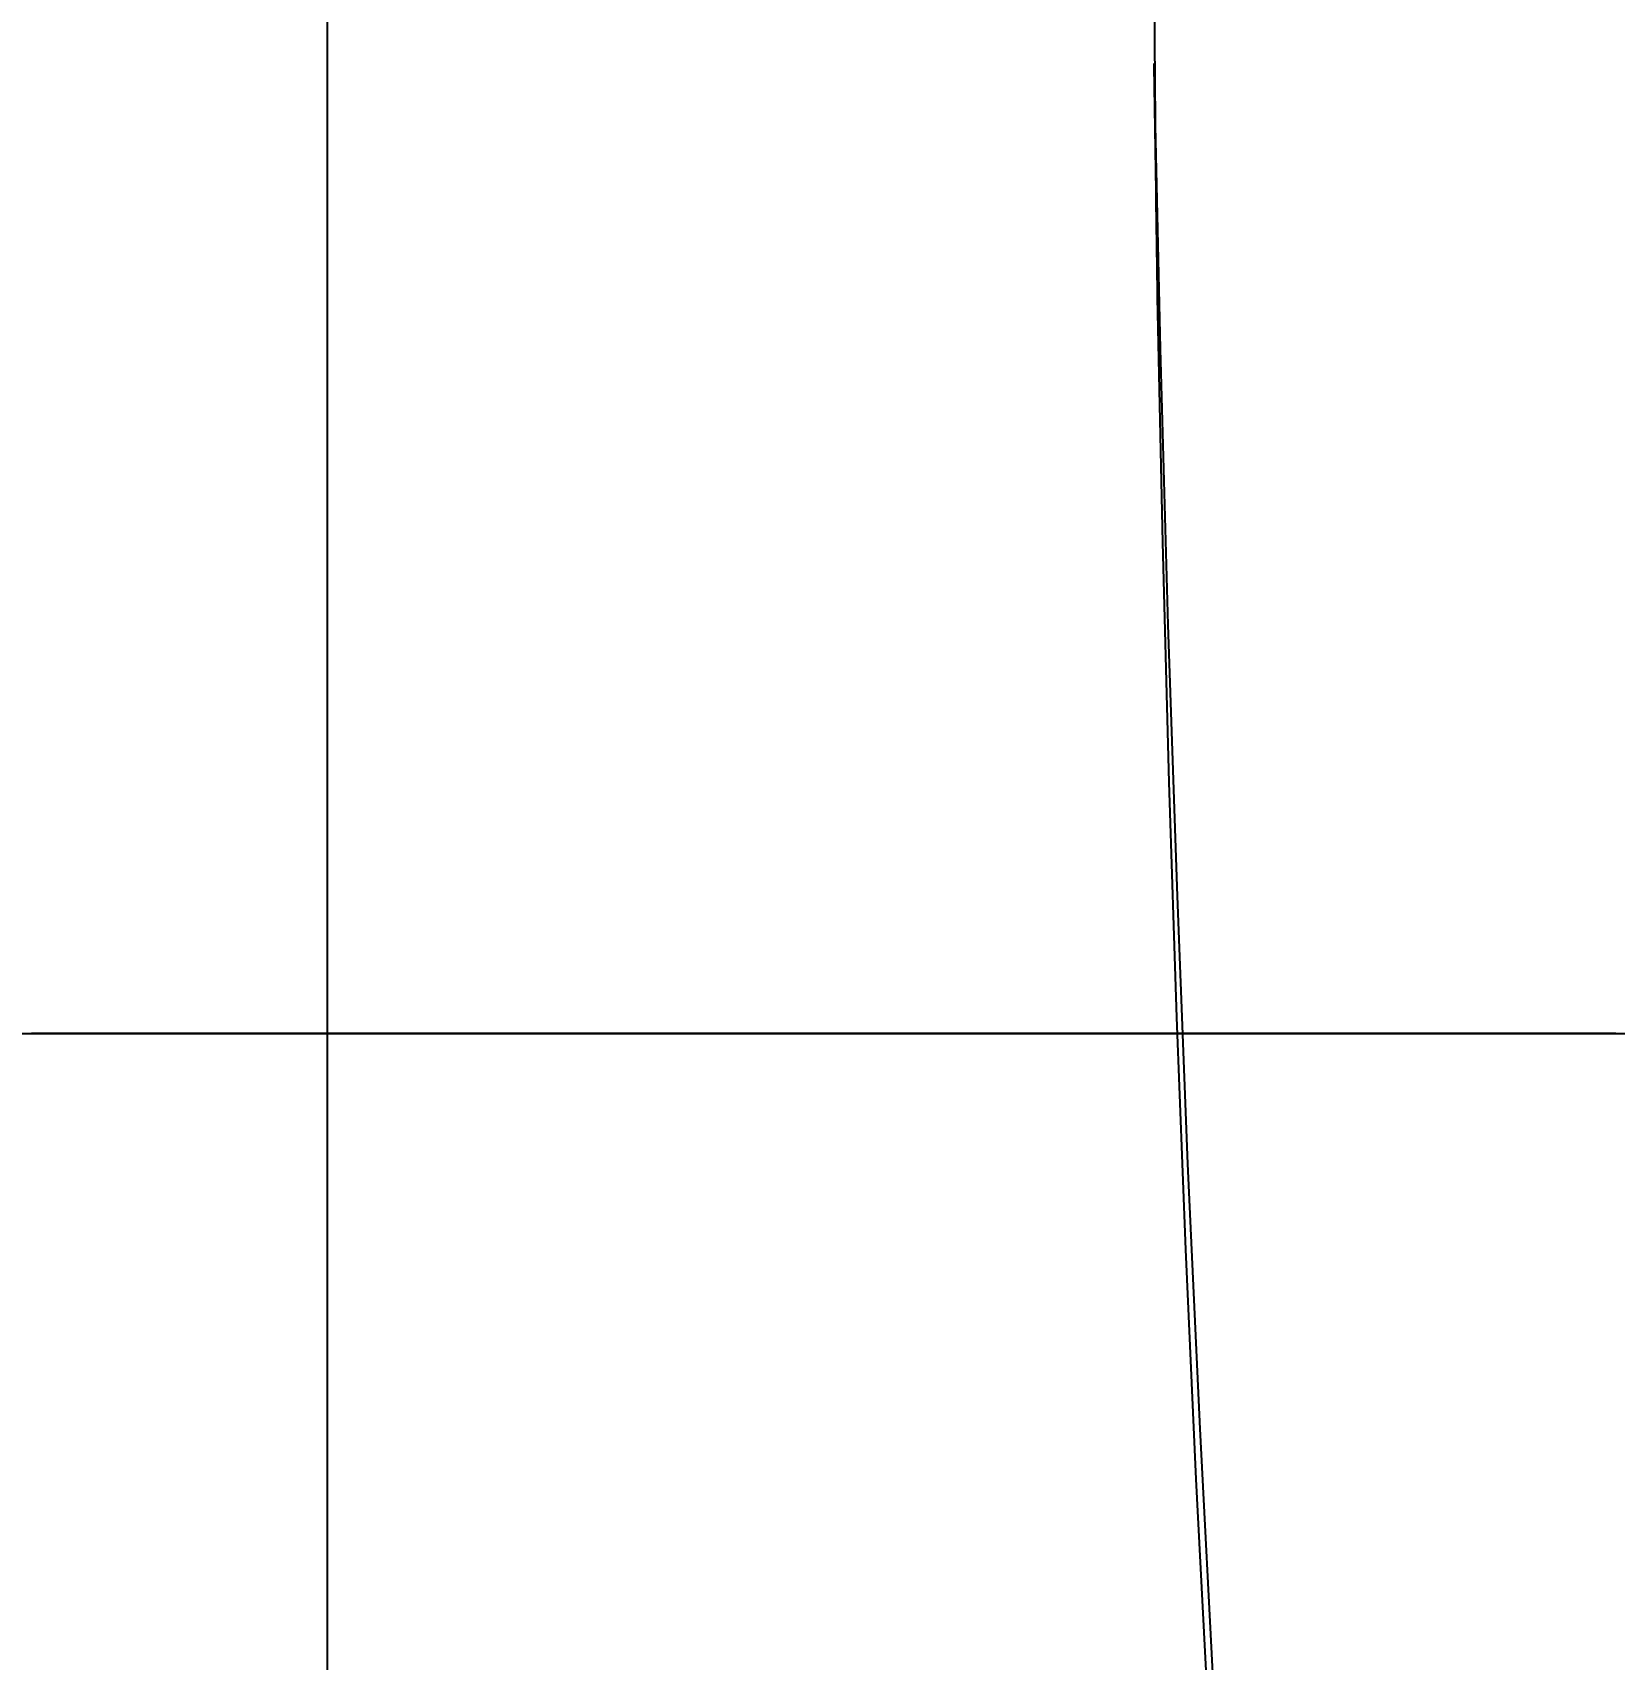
# Model space of a CAD drawing. Extents: x 11992 to 29481, y -6727 to 6811.
# Drawn here: x 24956.7 to 24986.47, y 2782.37 to 2813 of the extents above; entities that cross this region are included whole.
import ezdxf

# ---------------------------------------------------------------- set-up
doc = ezdxf.new("R2010")
doc.units = 0
doc.header["$MEASUREMENT"] = 0
doc.layers.get('0').update_dxf_attribs({"color": 8, "linetype": 'CONTINUOUS'})
doc.layers.get('Defpoints').update_dxf_attribs({"color": 8, "linetype": 'CONTINUOUS'})
doc.layers.add('zoylight 4标注', color=9, linetype='CONTINUOUS')
doc.styles.add('CCD-DIM', font='archs.shx', dxfattribs={"width": 0.8})
doc.dimstyles.new('zoylight_DIM_40', dxfattribs={"dimscale": 40, "dimtxt": 1.9, "dimasz": 0.4, "dimexe": 0.5, "dimexo": 0.5, "dimgap": 0.5, "dimtad": 1, "dimdec": 0, "dimrnd": 5, "dimzin": 12, "dimdsep": 46, "dimtxsty": 'CCD-DIM', "dimblk": 'CCD_Dimension_Tick', "dimcen": 0.125, "dimclrd": 44, "dimclre": 44, "dimclrt": 50, "dimadec": 0, "dimazin": 0, "dimtfac": 1, "dimtdec": 0, "dimtmove": 2, "dimatfit": 3, "dimldrblk": 'CCD_Leader_Dot', "dimfxl": 0, "dimtvp": 1, "dimtolj": 1, "dimtzin": 0, "dimarcsym": 0})

# ---------------------------------------------------------------- blocks, each defined once
blk = doc.blocks.new('CCD_Dimension_Tick')
at = {"color": 0, "linetype": 'ByBlock'}
for p, q in [((-1.0906, 0), (0, 0)), ((0, 0), (1.0906, 0))]:
    blk.add_line(p, q, dxfattribs=at)
at = {"color": 0, "linetype": 'Continuous', "const_width": 0.6075}
blk.add_lwpolyline([(-0.6104, -0.6104), (0.6104, 0.6104)], dxfattribs=at)
blk = doc.blocks.new('*D43')
at = {"layer": 'Defpoints', "color": 0, "linetype": 'Continuous'}
for p in [(24962.254, 3226.356), (25047.857, 3226.356), (25047.857, 2526.356)]:
    blk.add_point(p, dxfattribs=at)
at = {"layer": 'zoylight 4标注', "color": 44, "linetype": 'Continuous', "lineweight": -2}
blk.add_line((25027.857, 3226.356), (24942.254, 3226.356), dxfattribs=at)
at = {"layer": 'zoylight 4标注', "color": 44, "lineweight": -2}
for p, q in [((24962.254, 2542.356), (24962.254, 3210.356)), ((25027.857, 2526.356), (24942.254, 2526.356))]:
    blk.add_line(p, q, dxfattribs=at)
at = {"layer": 'zoylight 4标注', "color": 44, "linetype": 'Continuous', "lineweight": -2, "xscale": 16, "yscale": 16, "zscale": 16}
for p, rotation in [((24962.254, 3226.356), 90), ((24962.254, 2526.356), 270)]:
    blk.add_blockref('CCD_Dimension_Tick', p, dxfattribs=dict(at, rotation=rotation))
at = {"layer": 'zoylight 4标注', "color": 50, "linetype": 'Continuous', "insert": (24904.254, 2876.356), "char_height": 76, "attachment_point": 5, "rotation": 90, "style": 'CCD-DIM'}
blk.add_mtext('\\A1;700', dxfattribs=at)
blk = doc.blocks.new('CCD_Leader_Dot')
at = {"color": 0, "linetype": 'ByBlock'}
blk.add_line((-5, 0), (-10, 0), dxfattribs=at)
at = {"color": 0, "linetype": 'ByBlock', "const_width": 5}
blk.add_lwpolyline([(-2.5, 0, 1), (2.5, 0, 1)], format="xyb", close=True, dxfattribs=at)

msp = doc.modelspace()

# ---------------------------------------------------------------- linework, layer by layer
for p, q in [((24977.825, 2812.087, -2436.428), (24977.815, 2813.579, -2436.428)), ((24977.802, 2812.414, -2436.428), (24977.804, 2812.364, -2436.428)), ((24977.804, 2812.364, -2436.428), (24977.872, 2808.048, -2436.428)), ((24977.804, 2812.363, -2436.428), (24977.923, 2807.046, -2436.428)), ((24977.839, 2810.581, -2436.428), (24977.825, 2812.087, -2436.428)), ((24977.841, 2810.368, -2436.428), (24977.839, 2810.581, -2436.428)), ((24977.843, 2810.154, -2436.428), (24977.841, 2810.368, -2436.428)), ((24977.845, 2809.94, -2436.428), (24977.843, 2810.154, -2436.428)), ((24977.848, 2809.726, -2436.428), (24977.845, 2809.94, -2436.428)), ((24977.851, 2809.512, -2436.428), (24977.848, 2809.726, -2436.428)), ((24977.854, 2809.298, -2436.428), (24977.851, 2809.512, -2436.428)), ((24977.856, 2809.083, -2436.428), (24977.854, 2809.298, -2436.428)), ((24977.859, 2808.868, -2436.428), (24977.856, 2809.083, -2436.428)), ((24977.862, 2808.653, -2436.428), (24977.859, 2808.868, -2436.428)), ((24977.865, 2808.437, -2436.428), (24977.862, 2808.653, -2436.428)), ((24977.869, 2808.222, -2436.428), (24977.865, 2808.437, -2436.428)), ((24977.872, 2808.006, -2436.428), (24977.869, 2808.222, -2436.428)), ((24977.971, 2803.395, -2436.43), (24977.872, 2808.006, -2436.43)), ((24977.923, 2807.046, -2436.428), (24978.067, 2801.846, -2436.428)), ((24978.092, 2798.885, -2436.43), (24977.971, 2803.395, -2436.43)), ((24978.067, 2801.846, -2436.428), (24978.238, 2796.74, -2436.428)), ((24978.237, 2794.458, -2436.43), (24978.092, 2798.885, -2436.43)), ((24978.238, 2796.74, -2436.428), (24978.437, 2791.705, -2436.428)), ((24978.406, 2790.091, -2436.43), (24978.237, 2794.458, -2436.43)), ((24953.863, 2794.157, -2001.314), (24956.719, 2794.157, -2000.852)), ((24955.657, 2794.157, -2185.02), (24956.752, 2794.157, -2184.296)), ((24956.376, 2794.157, -2059.531), (24956.912, 2794.157, -2059.334)), ((24956.411, 2794.157, -2054.042), (24956.863, 2794.157, -2053.87)), ((24956.447, 2794.157, -1513.723), (24957.083, 2794.157, -1513.696)), ((24957.214, 2794.157, -2069.823), (24956.681, 2794.157, -2070.016)), ((24956.719, 2794.157, -2000.852), (24959.568, 2794.157, -2000.446)), ((24956.752, 2794.157, -2184.296), (24957.844, 2794.157, -2183.569)), ((24956.863, 2794.157, -2053.87), (24957.322, 2794.157, -2053.695)), ((24956.912, 2794.157, -2059.334), (24957.446, 2794.157, -2059.137)), ((24957.083, 2794.157, -1513.696), (24957.717, 2794.157, -1513.674)), ((24957.746, 2794.157, -2069.629), (24957.214, 2794.157, -2069.823)), ((24957.322, 2794.157, -2053.695), (24957.788, 2794.157, -2053.517)), ((24957.446, 2794.157, -2059.137), (24957.98, 2794.157, -2058.939)), ((24957.717, 2794.157, -1513.674), (24958.346, 2794.157, -1513.656)), ((24958.278, 2794.157, -2069.435), (24957.746, 2794.157, -2069.629)), ((24957.788, 2794.157, -2053.517), (24958.261, 2794.157, -2053.336)), ((24957.844, 2794.157, -2183.569), (24958.935, 2794.157, -2182.839)), ((24957.98, 2794.157, -2058.939), (24958.513, 2794.157, -2058.74)), ((24958.261, 2794.157, -2053.336), (24958.741, 2794.157, -2053.152)), ((24958.81, 2794.157, -2069.24), (24958.278, 2794.157, -2069.435)), ((24958.346, 2794.157, -1513.656), (24958.972, 2794.157, -1513.642)), ((24958.513, 2794.157, -2058.74), (24959.047, 2794.157, -2058.541)), ((24958.741, 2794.157, -2053.152), (24959.228, 2794.157, -2052.965)), ((24959.341, 2794.157, -2069.045), (24958.81, 2794.157, -2069.24)), ((24958.935, 2794.157, -2182.839), (24960.024, 2794.157, -2182.107)), ((24958.972, 2794.157, -1513.642), (24959.594, 2794.157, -1513.633)), ((24959.047, 2794.157, -2058.541), (24959.579, 2794.157, -2058.341)), ((24959.228, 2794.157, -2052.965), (24959.722, 2794.157, -2052.774)), ((24959.872, 2794.157, -2068.848), (24959.341, 2794.157, -2069.045)), ((24959.568, 2794.157, -2000.446), (24962.135, 2794.157, -2000.138)), ((24959.579, 2794.157, -2058.341), (24960.112, 2794.157, -2058.14)), ((24959.594, 2794.157, -1513.633), (24960.213, 2794.157, -1513.628)), ((24959.722, 2794.157, -2052.774), (24960.224, 2794.157, -2052.581)), ((24960.402, 2794.157, -2068.651), (24959.872, 2794.157, -2068.848)), ((24960.024, 2794.157, -2182.107), (24961.111, 2794.157, -2181.372)), ((24960.112, 2794.157, -2058.14), (24960.644, 2794.157, -2057.938)), ((24960.213, 2794.157, -1513.628), (24960.829, 2794.157, -1513.628)), ((24960.224, 2794.157, -2052.581), (24960.732, 2794.157, -2052.384)), ((24960.932, 2794.157, -2068.453), (24960.402, 2794.157, -2068.651)), ((24960.644, 2794.157, -2057.938), (24961.176, 2794.157, -2057.736)), ((24960.732, 2794.157, -2052.384), (24961.248, 2794.157, -2052.185)), ((24960.829, 2794.157, -1513.628), (24961.441, 2794.157, -1513.632)), ((24961.461, 2794.157, -2068.255), (24960.932, 2794.157, -2068.453)), ((24961.111, 2794.157, -2181.372), (24962.196, 2794.157, -2180.634)), ((24961.176, 2794.157, -2057.736), (24961.707, 2794.157, -2057.532)), ((24961.248, 2794.157, -2052.185), (24963.341, 2794.157, -2051.369)), ((24961.441, 2794.157, -1513.632), (24962.05, 2794.157, -1513.641)), ((24961.99, 2794.157, -2068.056), (24961.461, 2794.157, -2068.255)), ((24961.707, 2794.157, -2057.532), (24962.238, 2794.157, -2057.329)), ((24962.518, 2794.157, -2067.856), (24961.99, 2794.157, -2068.056)), ((24962.05, 2794.157, -1513.641), (24962.655, 2794.157, -1513.655)), ((24962.135, 2794.157, -2000.138), (24964.707, 2794.157, -1999.892)), ((24962.196, 2794.157, -2180.634), (24963.279, 2794.157, -2179.894)), ((24962.238, 2794.157, -2057.329), (24962.768, 2794.157, -2057.124)), ((24963.047, 2794.157, -2067.655), (24962.518, 2794.157, -2067.856)), ((24962.655, 2794.157, -1513.655), (24963.256, 2794.157, -1513.674)), ((24962.768, 2794.157, -2057.124), (24963.297, 2794.157, -2056.918)), ((24963.574, 2794.157, -2067.454), (24963.047, 2794.157, -2067.655)), ((24963.256, 2794.157, -1513.674), (24963.854, 2794.157, -1513.697)), ((24963.279, 2794.157, -2179.894), (24964.36, 2794.157, -2179.152)), ((24963.297, 2794.157, -2056.918), (24963.826, 2794.157, -2056.713)), ((24963.341, 2794.157, -2051.369), (24965.433, 2794.157, -2050.546)), ((24964.1, 2794.157, -2067.251), (24963.574, 2794.157, -2067.454)), ((24963.826, 2794.157, -2056.713), (24964.354, 2794.157, -2056.506)), ((24963.854, 2794.157, -1513.697), (24964.449, 2794.157, -1513.725)), ((24964.626, 2794.157, -2067.049), (24964.1, 2794.157, -2067.251)), ((24964.354, 2794.157, -2056.506), (24964.881, 2794.157, -2056.298)), ((24964.36, 2794.157, -2179.152), (24965.439, 2794.157, -2178.408)), ((24964.449, 2794.157, -1513.725), (24965.039, 2794.157, -1513.758)), ((24965.152, 2794.157, -2066.845), (24964.626, 2794.157, -2067.049)), ((24964.707, 2794.157, -1999.892), (24967.066, 2794.157, -1999.731)), ((24964.881, 2794.157, -2056.298), (24965.407, 2794.157, -2056.09)), ((24965.039, 2794.157, -1513.758), (24965.626, 2794.157, -1513.796)), ((24965.676, 2794.157, -2066.641), (24965.152, 2794.157, -2066.845)), ((24965.407, 2794.157, -2056.09), (24965.932, 2794.157, -2055.882)), ((24965.433, 2794.157, -2050.546), (24967.523, 2794.157, -2049.717)), ((24965.439, 2794.157, -2178.408), (24966.519, 2794.157, -2177.659)), ((24965.626, 2794.157, -1513.796), (24966.21, 2794.157, -1513.838)), ((24966.2, 2794.157, -2066.436), (24965.676, 2794.157, -2066.641)), ((24965.932, 2794.157, -2055.882), (24966.457, 2794.157, -2055.672)), ((24966.723, 2794.157, -2066.23), (24966.2, 2794.157, -2066.436)), ((24966.21, 2794.157, -1513.838), (24966.789, 2794.157, -1513.886)), ((24966.457, 2794.157, -2055.672), (24966.981, 2794.157, -2055.462)), ((24966.519, 2794.157, -2177.659), (24967.597, 2794.157, -2176.907)), ((24967.245, 2794.157, -2066.024), (24966.723, 2794.157, -2066.23)), ((24966.789, 2794.157, -1513.886), (24967.365, 2794.157, -1513.939)), ((24966.981, 2794.157, -2055.462), (24967.504, 2794.157, -2055.251)), ((24967.066, 2794.157, -1999.731), (24969.437, 2794.157, -1999.641)), ((24967.766, 2794.157, -2065.817), (24967.245, 2794.157, -2066.024)), ((24967.365, 2794.157, -1513.939), (24967.937, 2794.157, -1513.996)), ((24967.504, 2794.157, -2055.251), (24968.026, 2794.157, -2055.039)), ((24967.523, 2794.157, -2049.717), (24969.61, 2794.157, -2048.881)), ((24967.597, 2794.157, -2176.907), (24968.675, 2794.157, -2176.152)), ((24968.286, 2794.157, -2065.609), (24967.766, 2794.157, -2065.817)), ((24967.937, 2794.157, -1513.996), (24968.506, 2794.157, -1514.059)), ((24968.026, 2794.157, -2055.039), (24968.548, 2794.157, -2054.826)), ((24968.806, 2794.157, -2065.401), (24968.286, 2794.157, -2065.609)), ((24968.506, 2794.157, -1514.059), (24969.07, 2794.157, -1514.127)), ((24968.548, 2794.157, -2054.826), (24969.068, 2794.157, -2054.613)), ((24968.675, 2794.157, -2176.152), (24969.751, 2794.157, -2175.394)), ((24969.324, 2794.157, -2065.192), (24968.806, 2794.157, -2065.401)), ((24969.068, 2794.157, -2054.613), (24969.588, 2794.157, -2054.399)), ((24969.07, 2794.157, -1514.127), (24969.63, 2794.157, -1514.199)), ((24969.841, 2794.157, -2064.982), (24969.324, 2794.157, -2065.192)), ((24969.437, 2794.157, -1999.641), (24970.625, 2794.157, -1999.626)), ((24969.588, 2794.157, -2054.399), (24970.107, 2794.157, -2054.184)), ((24969.61, 2794.157, -2048.881), (24971.694, 2794.157, -2048.038)), ((24969.63, 2794.157, -1514.199), (24970.187, 2794.157, -1514.277)), ((24969.751, 2794.157, -2175.394), (24970.825, 2794.157, -2174.633)), ((24970.357, 2794.157, -2064.772), (24969.841, 2794.157, -2064.982)), ((24970.107, 2794.157, -2054.184), (24970.625, 2794.157, -2053.969)), ((24970.187, 2794.157, -1514.277), (24970.74, 2794.157, -1514.36)), ((24970.873, 2794.157, -2064.56), (24970.357, 2794.157, -2064.772)), ((24970.625, 2794.157, -2053.969), (24971.142, 2794.157, -2053.752)), ((24970.625, 2794.157, -1999.626), (24971.806, 2794.157, -1999.634)), ((24970.74, 2794.157, -1514.36), (24971.289, 2794.157, -1514.449)), ((24970.825, 2794.157, -2174.633), (24971.898, 2794.157, -2173.869)), ((24971.387, 2794.157, -2064.349), (24970.873, 2794.157, -2064.56)), ((24971.142, 2794.157, -2053.752), (24971.658, 2794.157, -2053.535)), ((24971.289, 2794.157, -1514.449), (24971.835, 2794.157, -1514.542)), ((24971.9, 2794.157, -2064.136), (24971.387, 2794.157, -2064.349)), ((24971.658, 2794.157, -2053.535), (24972.172, 2794.157, -2053.318)), ((24971.694, 2794.157, -2048.038), (24973.775, 2794.157, -2047.189)), ((24971.806, 2794.157, -1999.634), (24972.986, 2794.157, -1999.666)), ((24971.835, 2794.157, -1514.542), (24972.377, 2794.157, -1514.641)), ((24971.898, 2794.157, -2173.869), (24972.969, 2794.157, -2173.103)), ((24972.412, 2794.157, -2063.923), (24971.9, 2794.157, -2064.136)), ((24972.172, 2794.157, -2053.318), (24972.685, 2794.157, -2053.099)), ((24972.377, 2794.157, -1514.641), (24972.914, 2794.157, -1514.745)), ((24972.924, 2794.157, -2063.709), (24972.412, 2794.157, -2063.923)), ((24972.685, 2794.157, -2053.099), (24973.197, 2794.157, -2052.88)), ((24972.914, 2794.157, -1514.745), (24973.449, 2794.157, -1514.854)), ((24973.433, 2794.157, -2063.494), (24972.924, 2794.157, -2063.709)), ((24972.969, 2794.157, -2173.103), (24974.038, 2794.157, -2172.335)), ((24972.986, 2794.157, -1999.666), (24974.158, 2794.157, -1999.724)), ((24973.197, 2794.157, -2052.88), (24973.707, 2794.157, -2052.66)), ((24973.942, 2794.157, -2063.278), (24973.433, 2794.157, -2063.494)), ((24973.449, 2794.157, -1514.854), (24973.979, 2794.157, -1514.969)), ((24973.707, 2794.157, -2052.66), (24974.217, 2794.157, -2052.44)), ((24973.775, 2794.157, -2047.189), (24975.852, 2794.157, -2046.332)), ((24974.448, 2794.157, -2063.062), (24973.942, 2794.157, -2063.278)), ((24973.979, 2794.157, -1514.969), (24974.505, 2794.157, -1515.089)), ((24974.038, 2794.157, -2172.335), (24975.105, 2794.157, -2171.564)), ((24974.158, 2794.157, -1999.724), (24975.093, 2794.157, -1999.79)), ((24974.217, 2794.157, -2052.44), (24974.724, 2794.157, -2052.219)), ((24974.954, 2794.157, -2062.846), (24974.448, 2794.157, -2063.062)), ((24974.505, 2794.157, -1515.089), (24975.027, 2794.157, -1515.214)), ((24974.724, 2794.157, -2052.219), (24975.23, 2794.157, -2051.998)), ((24975.458, 2794.157, -2062.629), (24974.954, 2794.157, -2062.846)), ((24975.027, 2794.157, -1515.214), (24975.545, 2794.157, -1515.345)), ((24975.093, 2794.157, -1999.79), (24976.027, 2794.157, -1999.875)), ((24975.105, 2794.157, -2171.564), (24976.168, 2794.157, -2170.792)), ((24975.23, 2794.157, -2051.998), (24975.735, 2794.157, -2051.775)), ((24975.96, 2794.157, -2062.411), (24975.458, 2794.157, -2062.629)), ((24975.545, 2794.157, -1515.345), (24976.059, 2794.157, -1515.481)), ((24975.735, 2794.157, -2051.775), (24976.238, 2794.157, -2051.553)), ((24975.852, 2794.157, -2046.332), (24977.926, 2794.157, -2045.47)), ((24976.462, 2794.157, -2062.193), (24975.96, 2794.157, -2062.411)), ((24976.027, 2794.157, -1999.875), (24976.96, 2794.157, -1999.981)), ((24976.059, 2794.157, -1515.481), (24976.569, 2794.157, -1515.623)), ((24976.168, 2794.157, -2170.792), (24977.23, 2794.157, -2170.017)), ((24976.238, 2794.157, -2051.553), (24976.74, 2794.157, -2051.329)), ((24976.961, 2794.157, -2061.974), (24976.462, 2794.157, -2062.193)), ((24976.569, 2794.157, -1515.623), (24977.076, 2794.157, -1515.77)), ((24976.74, 2794.157, -2051.329), (24977.24, 2794.157, -2051.105)), ((24976.96, 2794.157, -1999.981), (24977.888, 2794.157, -2000.107)), ((24977.458, 2794.157, -2061.754), (24976.961, 2794.157, -2061.974)), ((24977.076, 2794.157, -1515.77), (24977.579, 2794.157, -1515.922)), ((24977.23, 2794.157, -2170.017), (24978.288, 2794.157, -2169.241)), ((24977.24, 2794.157, -2051.105), (24977.737, 2794.157, -2050.881)), ((24977.954, 2794.157, -2061.534), (24977.458, 2794.157, -2061.754)), ((24977.579, 2794.157, -1515.922), (24978.077, 2794.157, -1516.081)), ((24977.737, 2794.157, -2050.881), (24978.233, 2794.157, -2050.656)), ((24977.888, 2794.157, -2000.107), (24978.81, 2794.157, -2000.257)), ((24977.926, 2794.157, -2045.47), (24979.995, 2794.157, -2044.6)), ((24978.449, 2794.157, -2061.313), (24977.954, 2794.157, -2061.534)), ((24978.077, 2794.157, -1516.081), (24978.572, 2794.157, -1516.244)), ((24978.233, 2794.157, -2050.656), (24978.727, 2794.157, -2050.43)), ((24978.941, 2794.157, -2061.092), (24978.449, 2794.157, -2061.313)), ((24978.552, 2794.157, -2169.239), (24978.566, 2794.157, -2169.227)), ((24978.566, 2794.157, -2169.227), (24978.581, 2794.157, -2169.215)), ((24978.572, 2794.157, -1516.244), (24979.063, 2794.157, -1516.413)), ((24978.581, 2794.157, -2169.215), (24978.595, 2794.157, -2169.201)), ((24978.595, 2794.157, -2169.201), (24978.61, 2794.157, -2169.187)), ((24978.61, 2794.157, -2169.187), (24978.625, 2794.157, -2169.172)), ((24978.625, 2794.157, -2169.172), (24978.64, 2794.157, -2169.155)), ((24978.64, 2794.157, -2169.155), (24978.655, 2794.157, -2169.138)), ((24978.655, 2794.157, -2169.138), (24978.67, 2794.157, -2169.119)), ((24978.67, 2794.157, -2169.119), (24978.686, 2794.157, -2169.1)), ((24978.686, 2794.157, -2169.1), (24978.701, 2794.157, -2169.08)), ((24978.701, 2794.157, -2169.08), (24978.716, 2794.157, -2169.058)), ((24978.716, 2794.157, -2169.058), (24978.732, 2794.157, -2169.036)), ((24978.727, 2794.157, -2050.43), (24979.219, 2794.157, -2050.204)), ((24978.732, 2794.157, -2169.036), (24978.747, 2794.157, -2169.013)), ((24978.747, 2794.157, -2169.013), (24978.762, 2794.157, -2168.988)), ((24978.762, 2794.157, -2168.988), (24978.778, 2794.157, -2168.963)), ((24978.778, 2794.157, -2168.963), (24978.794, 2794.157, -2168.937)), ((24978.794, 2794.157, -2168.937), (24978.81, 2794.157, -2168.91)), ((24978.81, 2794.157, -2168.91), (24978.826, 2794.157, -2168.882)), ((24978.81, 2794.157, -2000.257), (24979.726, 2794.157, -2000.43)), ((24978.826, 2794.157, -2168.882), (24978.842, 2794.157, -2168.853)), ((24978.842, 2794.157, -2168.853), (24978.858, 2794.157, -2168.823)), ((24978.858, 2794.157, -2168.823), (24978.875, 2794.157, -2168.792)), ((24978.875, 2794.157, -2168.792), (24978.892, 2794.157, -2168.76)), ((24978.892, 2794.157, -2168.76), (24978.908, 2794.157, -2168.728)), ((24978.908, 2794.157, -2168.728), (24978.925, 2794.157, -2168.694)), ((24978.925, 2794.157, -2168.694), (24978.942, 2794.157, -2168.66)), ((24979.431, 2794.157, -2060.87), (24978.941, 2794.157, -2061.092)), ((24978.942, 2794.157, -2168.66), (24978.959, 2794.157, -2168.624)), ((24978.959, 2794.157, -2168.624), (24978.976, 2794.157, -2168.588)), ((24978.976, 2794.157, -2168.588), (24978.992, 2794.157, -2168.55)), ((24978.992, 2794.157, -2168.55), (24979.009, 2794.157, -2168.512)), ((24979.009, 2794.157, -2168.512), (24979.027, 2794.157, -2168.473)), ((24979.027, 2794.157, -2168.473), (24979.043, 2794.157, -2168.433)), ((24979.043, 2794.157, -2168.433), (24979.061, 2794.157, -2168.393)), ((24979.061, 2794.157, -2168.393), (24979.078, 2794.157, -2168.351)), ((24979.063, 2794.157, -1516.413), (24979.55, 2794.157, -1516.588)), ((24979.078, 2794.157, -2168.351), (24979.095, 2794.157, -2168.308)), ((24979.095, 2794.157, -2168.308), (24979.113, 2794.157, -2168.265)), ((24979.113, 2794.157, -2168.265), (24979.131, 2794.157, -2168.221)), ((24979.131, 2794.157, -2168.221), (24979.149, 2794.157, -2168.176)), ((24979.149, 2794.157, -2168.176), (24979.166, 2794.157, -2168.13)), ((24979.166, 2794.157, -2168.13), (24979.184, 2794.157, -2168.083)), ((24979.184, 2794.157, -2168.083), (24979.203, 2794.157, -2168.035)), ((24979.203, 2794.157, -2168.035), (24979.221, 2794.157, -2167.987)), ((24979.219, 2794.157, -2050.204), (24979.709, 2794.157, -2049.978)), ((24979.221, 2794.157, -2167.987), (24979.239, 2794.157, -2167.937)), ((24979.239, 2794.157, -2167.937), (24979.257, 2794.157, -2167.887)), ((24979.257, 2794.157, -2167.887), (24979.276, 2794.157, -2167.836)), ((24979.276, 2794.157, -2167.836), (24979.295, 2794.157, -2167.784)), ((24979.295, 2794.157, -2167.784), (24979.313, 2794.157, -2167.731)), ((24979.313, 2794.157, -2167.731), (24979.332, 2794.157, -2167.678)), ((24979.332, 2794.157, -2167.678), (24979.351, 2794.157, -2167.624)), ((24979.351, 2794.157, -2167.624), (24979.37, 2794.157, -2167.568)), ((24979.37, 2794.157, -2167.568), (24979.388, 2794.157, -2167.513)), ((24979.388, 2794.157, -2167.513), (24979.408, 2794.157, -2167.456)), ((24979.408, 2794.157, -2167.456), (24979.426, 2794.157, -2167.398)), ((24979.426, 2794.157, -2167.398), (24979.446, 2794.157, -2167.34)), ((24979.92, 2794.157, -2060.647), (24979.431, 2794.157, -2060.87)), ((24979.446, 2794.157, -2167.34), (24979.465, 2794.157, -2167.281)), ((24979.465, 2794.157, -2167.281), (24979.484, 2794.157, -2167.221)), ((24979.484, 2794.157, -2167.221), (24979.503, 2794.157, -2167.16)), ((24979.503, 2794.157, -2167.16), (24979.523, 2794.157, -2167.099)), ((24979.523, 2794.157, -2167.099), (24979.542, 2794.157, -2167.036)), ((24979.542, 2794.157, -2167.036), (24979.562, 2794.157, -2166.973)), ((24979.55, 2794.157, -1516.588), (24980.032, 2794.157, -1516.768)), ((24979.562, 2794.157, -2166.973), (24979.582, 2794.157, -2166.91)), ((24979.582, 2794.157, -2166.91), (24979.602, 2794.157, -2166.845)), ((24979.602, 2794.157, -2166.845), (24979.622, 2794.157, -2166.78)), ((24979.622, 2794.157, -2166.78), (24979.642, 2794.157, -2166.714)), ((24979.642, 2794.157, -2166.714), (24979.662, 2794.157, -2166.647)), ((24979.662, 2794.157, -2166.647), (24979.682, 2794.157, -2166.579)), ((24979.682, 2794.157, -2166.579), (24979.702, 2794.157, -2166.511)), ((24979.702, 2794.157, -2166.511), (24979.722, 2794.157, -2166.442)), ((24979.709, 2794.157, -2049.978), (24980.198, 2794.157, -2049.751)), ((24979.722, 2794.157, -2166.442), (24979.743, 2794.157, -2166.372)), ((24979.726, 2794.157, -2000.43), (24980.634, 2794.157, -2000.628)), ((24979.743, 2794.157, -2166.372), (24979.763, 2794.157, -2166.301)), ((24979.763, 2794.157, -2166.301), (24979.784, 2794.157, -2166.23)), ((24979.784, 2794.157, -2166.23), (24979.805, 2794.157, -2166.158)), ((24979.805, 2794.157, -2166.158), (24979.826, 2794.157, -2166.085)), ((24979.826, 2794.157, -2166.085), (24979.846, 2794.157, -2166.012)), ((24979.846, 2794.157, -2166.012), (24979.867, 2794.157, -2165.938)), ((24979.867, 2794.157, -2165.938), (24979.888, 2794.157, -2165.863)), ((24979.888, 2794.157, -2165.863), (24979.909, 2794.157, -2165.787)), ((24979.909, 2794.157, -2165.787), (24979.93, 2794.157, -2165.711)), ((24980.406, 2794.157, -2060.425), (24979.92, 2794.157, -2060.647)), ((24979.93, 2794.157, -2165.711), (24979.951, 2794.157, -2165.634)), ((24979.951, 2794.157, -2165.634), (24979.973, 2794.157, -2165.556)), ((24979.973, 2794.157, -2165.556), (24979.994, 2794.157, -2165.478)), ((24979.994, 2794.157, -2165.478), (24980.015, 2794.157, -2165.399)), ((24979.995, 2794.157, -2044.6), (24982.059, 2794.157, -2043.724)), ((24980.015, 2794.157, -2165.399), (24980.036, 2794.157, -2165.319)), ((24980.032, 2794.157, -1516.768), (24980.511, 2794.157, -1516.954)), ((24980.036, 2794.157, -2165.319), (24980.058, 2794.157, -2165.239)), ((24980.058, 2794.157, -2165.239), (24980.079, 2794.157, -2165.157)), ((24980.079, 2794.157, -2165.157), (24980.101, 2794.157, -2165.076)), ((24980.101, 2794.157, -2165.076), (24980.123, 2794.157, -2164.993)), ((24980.123, 2794.157, -2164.993), (24980.144, 2794.157, -2164.91)), ((24980.144, 2794.157, -2164.91), (24980.166, 2794.157, -2164.826)), ((24980.166, 2794.157, -2164.826), (24980.188, 2794.157, -2164.742)), ((24980.188, 2794.157, -2164.742), (24980.21, 2794.157, -2164.657)), ((24980.198, 2794.157, -2049.751), (24980.684, 2794.157, -2049.523)), ((24980.21, 2794.157, -2164.657), (24980.232, 2794.157, -2164.571)), ((24980.232, 2794.157, -2164.571), (24980.254, 2794.157, -2164.485)), ((24980.254, 2794.157, -2164.485), (24980.276, 2794.157, -2164.398)), ((24980.276, 2794.157, -2164.398), (24980.298, 2794.157, -2164.31)), ((24980.298, 2794.157, -2164.31), (24980.321, 2794.157, -2164.222)), ((24980.321, 2794.157, -2164.222), (24980.343, 2794.157, -2164.133)), ((24980.343, 2794.157, -2164.133), (24980.366, 2794.157, -2164.043)), ((24980.366, 2794.157, -2164.043), (24980.388, 2794.157, -2163.953)), ((24980.388, 2794.157, -2163.953), (24980.411, 2794.157, -2163.862)), ((24980.891, 2794.157, -2060.201), (24980.406, 2794.157, -2060.425)), ((24980.411, 2794.157, -2163.862), (24980.434, 2794.157, -2163.771)), ((24980.434, 2794.157, -2163.771), (24980.457, 2794.157, -2163.679)), ((24980.457, 2794.157, -2163.679), (24980.479, 2794.157, -2163.586)), ((24980.479, 2794.157, -2163.586), (24980.502, 2794.157, -2163.493)), ((24980.502, 2794.157, -2163.493), (24980.525, 2794.157, -2163.399)), ((24980.511, 2794.157, -1516.954), (24980.986, 2794.157, -1517.145)), ((24980.525, 2794.157, -2163.399), (24980.548, 2794.157, -2163.304)), ((24980.548, 2794.157, -2163.304), (24980.571, 2794.157, -2163.209)), ((24980.571, 2794.157, -2163.209), (24980.594, 2794.157, -2163.114)), ((24980.594, 2794.157, -2163.114), (24980.617, 2794.157, -2163.017)), ((24980.617, 2794.157, -2163.017), (24980.64, 2794.157, -2162.92)), ((24980.634, 2794.157, -2000.628), (24981.531, 2794.157, -2000.852)), ((24980.64, 2794.157, -2162.92), (24980.664, 2794.157, -2162.823)), ((24980.664, 2794.157, -2162.823), (24980.687, 2794.157, -2162.725)), ((24980.684, 2794.157, -2049.523), (24981.168, 2794.157, -2049.296)), ((24980.687, 2794.157, -2162.725), (24980.71, 2794.157, -2162.626)), ((24980.71, 2794.157, -2162.626), (24980.734, 2794.157, -2162.527)), ((24980.734, 2794.157, -2162.527), (24980.757, 2794.157, -2162.427)), ((24980.757, 2794.157, -2162.427), (24980.781, 2794.157, -2162.327)), ((24980.781, 2794.157, -2162.327), (24980.805, 2794.157, -2162.226)), ((24980.805, 2794.157, -2162.226), (24980.829, 2794.157, -2162.124)), ((24980.829, 2794.157, -2162.124), (24980.852, 2794.157, -2162.022)), ((24980.852, 2794.157, -2162.022), (24980.876, 2794.157, -2161.92)), ((24980.876, 2794.157, -2161.92), (24980.9, 2794.157, -2161.817)), ((24981.373, 2794.157, -2059.978), (24980.891, 2794.157, -2060.201)), ((24980.9, 2794.157, -2161.817), (24980.923, 2794.157, -2161.713)), ((24980.923, 2794.157, -2161.713), (24980.947, 2794.157, -2161.609)), ((24980.947, 2794.157, -2161.609), (24980.971, 2794.157, -2161.504)), ((24980.971, 2794.157, -2161.504), (24980.995, 2794.157, -2161.398)), ((24980.986, 2794.157, -1517.145), (24981.457, 2794.157, -1517.342)), ((24980.995, 2794.157, -2161.398), (24981.019, 2794.157, -2161.293)), ((24981.019, 2794.157, -2161.293), (24981.043, 2794.157, -2161.186)), ((24981.043, 2794.157, -2161.186), (24981.067, 2794.157, -2161.079)), ((24981.067, 2794.157, -2161.079), (24981.091, 2794.157, -2160.972)), ((24981.091, 2794.157, -2160.972), (24981.116, 2794.157, -2160.864)), ((24981.116, 2794.157, -2160.864), (24981.14, 2794.157, -2160.755)), ((24981.14, 2794.157, -2160.755), (24981.165, 2794.157, -2160.646)), ((24981.165, 2794.157, -2160.646), (24981.189, 2794.157, -2160.537)), ((24981.168, 2794.157, -2049.296), (24981.649, 2794.157, -2049.067)), ((24981.189, 2794.157, -2160.537), (24981.375, 2794.157, -2159.692)), ((24981.852, 2794.157, -2059.754), (24981.373, 2794.157, -2059.978)), ((24981.375, 2794.157, -2159.692), (24981.559, 2794.157, -2158.832)), ((24981.457, 2794.157, -1517.342), (24981.923, 2794.157, -1517.545)), ((24981.531, 2794.157, -2000.852), (24982.009, 2794.157, -2000.984)), ((24981.559, 2794.157, -2158.832), (24981.74, 2794.157, -2157.958)), ((24981.649, 2794.157, -2049.067), (24982.128, 2794.157, -2048.839)), ((24981.74, 2794.157, -2157.958), (24981.92, 2794.157, -2157.07)), ((24982.329, 2794.157, -2059.53), (24981.852, 2794.157, -2059.754)), ((24981.92, 2794.157, -2157.07), (24982.097, 2794.157, -2156.169)), ((24981.923, 2794.157, -1517.545), (24982.386, 2794.157, -1517.753)), ((24982.009, 2794.157, -2000.984), (24982.486, 2794.157, -2001.124)), ((24982.059, 2794.157, -2043.724), (24984.119, 2794.157, -2042.842)), ((24982.097, 2794.157, -2156.169), (24982.273, 2794.157, -2155.256)), ((24982.128, 2794.157, -2048.839), (24982.605, 2794.157, -2048.61)), ((24982.273, 2794.157, -2155.256), (24982.447, 2794.157, -2154.331)), ((24982.804, 2794.157, -2059.306), (24982.329, 2794.157, -2059.53)), ((24982.386, 2794.157, -1517.753), (24982.845, 2794.157, -1517.967)), ((24982.447, 2794.157, -2154.331), (24982.62, 2794.157, -2153.395)), ((24982.486, 2794.157, -2001.124), (24982.957, 2794.157, -2001.272)), ((24982.605, 2794.157, -2048.61), (24983.08, 2794.157, -2048.381)), ((24982.62, 2794.157, -2153.395), (24982.791, 2794.157, -2152.448)), ((24982.791, 2794.157, -2152.448), (24982.961, 2794.157, -2151.491)), ((24983.275, 2794.157, -2059.081), (24982.804, 2794.157, -2059.306)), ((24982.845, 2794.157, -1517.967), (24983.299, 2794.157, -1518.186)), ((24982.957, 2794.157, -2001.272), (24983.423, 2794.157, -2001.428)), ((24982.961, 2794.157, -2151.491), (24983.129, 2794.157, -2150.525)), ((24983.08, 2794.157, -2048.381), (24983.551, 2794.157, -2048.152)), ((24983.129, 2794.157, -2150.525), (24983.296, 2794.157, -2149.549)), ((24983.744, 2794.157, -2058.857), (24983.275, 2794.157, -2059.081)), ((24983.296, 2794.157, -2149.549), (24983.462, 2794.157, -2148.566)), ((24983.299, 2794.157, -1518.186), (24983.75, 2794.157, -1518.412)), ((24983.423, 2794.157, -2001.428), (24983.886, 2794.157, -2001.593)), ((24983.462, 2794.157, -2148.566), (24983.627, 2794.157, -2147.576)), ((24983.551, 2794.157, -2048.152), (24984.02, 2794.157, -2047.922)), ((24983.627, 2794.157, -2147.576), (24983.791, 2794.157, -2146.578)), ((24984.21, 2794.157, -2058.632), (24983.744, 2794.157, -2058.857)), ((24983.75, 2794.157, -1518.412), (24984.197, 2794.157, -1518.643)), ((24983.791, 2794.157, -2146.578), (24983.954, 2794.157, -2145.575)), ((24983.886, 2794.157, -2001.593), (24984.345, 2794.157, -2001.766)), ((24983.954, 2794.157, -2145.575), (24984.117, 2794.157, -2144.565)), ((24984.02, 2794.157, -2047.922), (24984.486, 2794.157, -2047.692)), ((24984.117, 2794.157, -2144.565), (24984.278, 2794.157, -2143.551)), ((24984.119, 2794.157, -2042.842), (24986.173, 2794.157, -2041.952)), ((24984.197, 2794.157, -1518.643), (24984.64, 2794.157, -1518.879)), ((24984.673, 2794.157, -2058.407), (24984.21, 2794.157, -2058.632)), ((24984.278, 2794.157, -2143.551), (24984.44, 2794.157, -2142.532)), ((24984.345, 2794.157, -2001.766), (24984.798, 2794.157, -2001.949)), ((24984.44, 2794.157, -2142.532), (24984.6, 2794.157, -2141.509)), ((24984.486, 2794.157, -2047.692), (24984.95, 2794.157, -2047.462)), ((24984.6, 2794.157, -2141.509), (24984.761, 2794.157, -2140.483)), ((24984.64, 2794.157, -1518.879), (24985.079, 2794.157, -1519.121)), ((24985.133, 2794.157, -2058.182), (24984.673, 2794.157, -2058.407)), ((24984.761, 2794.157, -2140.483), (24984.921, 2794.157, -2139.454)), ((24984.798, 2794.157, -2001.949), (24985.247, 2794.157, -2002.14)), ((24984.921, 2794.157, -2139.454), (24985.081, 2794.157, -2138.423)), ((24984.95, 2794.157, -2047.462), (24985.41, 2794.157, -2047.232)), ((24985.079, 2794.157, -1519.121), (24985.514, 2794.157, -1519.369)), ((24985.081, 2794.157, -2138.423), (24985.242, 2794.157, -2137.39)), ((24985.59, 2794.157, -2057.957), (24985.133, 2794.157, -2058.182)), ((24985.242, 2794.157, -2137.39), (24985.321, 2794.157, -2136.873)), ((24985.247, 2794.157, -2002.14), (24985.693, 2794.157, -2002.341)), ((24985.321, 2794.157, -2136.873), (24985.401, 2794.157, -2136.356)), ((24985.401, 2794.157, -2136.356), (24985.481, 2794.157, -2135.84)), ((24985.41, 2794.157, -2047.232), (24985.868, 2794.157, -2047.002)), ((24985.481, 2794.157, -2135.84), (24985.561, 2794.157, -2135.323)), ((24985.514, 2794.157, -1519.369), (24985.945, 2794.157, -1519.623)), ((24985.561, 2794.157, -2135.323), (24985.64, 2794.157, -2134.807)), ((24986.044, 2794.157, -2057.731), (24985.59, 2794.157, -2057.957)), ((24985.64, 2794.157, -2134.807), (24985.72, 2794.157, -2134.291)), ((24985.693, 2794.157, -2002.341), (24986.132, 2794.157, -2002.552)), ((24985.72, 2794.157, -2134.291), (24985.801, 2794.157, -2133.775)), ((24985.801, 2794.157, -2133.775), (24985.881, 2794.157, -2133.259)), ((24985.868, 2794.157, -2047.002), (24986.323, 2794.157, -2046.772)), ((24985.881, 2794.157, -2133.259), (24985.961, 2794.157, -2132.743)), ((24985.945, 2794.157, -1519.623), (24986.372, 2794.157, -1519.883)), ((24985.961, 2794.157, -2132.743), (24986.041, 2794.157, -2132.228)), ((24986.041, 2794.157, -2132.228), (24986.122, 2794.157, -2131.714)), ((24986.495, 2794.157, -2057.506), (24986.044, 2794.157, -2057.731)), ((24986.122, 2794.157, -2131.714), (24986.202, 2794.157, -2131.2)), ((24986.132, 2794.157, -2002.552), (24986.566, 2794.157, -2002.771)), ((24986.173, 2794.157, -2041.952), (24988.15, 2794.157, -2041.088)), ((24986.202, 2794.157, -2131.2), (24986.284, 2794.157, -2130.686)), ((24986.284, 2794.157, -2130.686), (24986.365, 2794.157, -2130.173)), ((24986.323, 2794.157, -2046.772), (24986.774, 2794.157, -2046.542)), ((24986.365, 2794.157, -2130.173), (24986.446, 2794.157, -2129.66)), ((24986.372, 2794.157, -1519.883), (24986.795, 2794.157, -1520.148)), ((24986.446, 2794.157, -2129.66), (24986.527, 2794.157, -2129.149)), ((24978.437, 2791.705, -2436.428), (24978.665, 2786.718, -2436.428)), ((24978.6, 2785.766, -2436.43), (24978.406, 2790.091, -2436.43)), ((24978.665, 2786.718, -2436.428), (24978.924, 2781.756, -2436.428)), ((24978.822, 2781.463, -2436.43), (24978.6, 2785.766, -2436.43))]:
    msp.add_line(p, q)

# ---------------------------------------------------------------- dimensions: what is measured, and where the dimension line sits
at = {"layer": 'zoylight 4标注', "linetype": 'Continuous'}
dim = msp.add_aligned_dim(p1=(25047.857, 2526.356), p2=(25047.857, 3226.356), distance=85.603, dimstyle='zoylight_DIM_40', dxfattribs=at)
dim.commit()
dim.dimension.update_dxf_attribs({"geometry": '*D43', "text_midpoint": (24904.254, 2876.356)})

doc.saveas('drawing.dxf')
